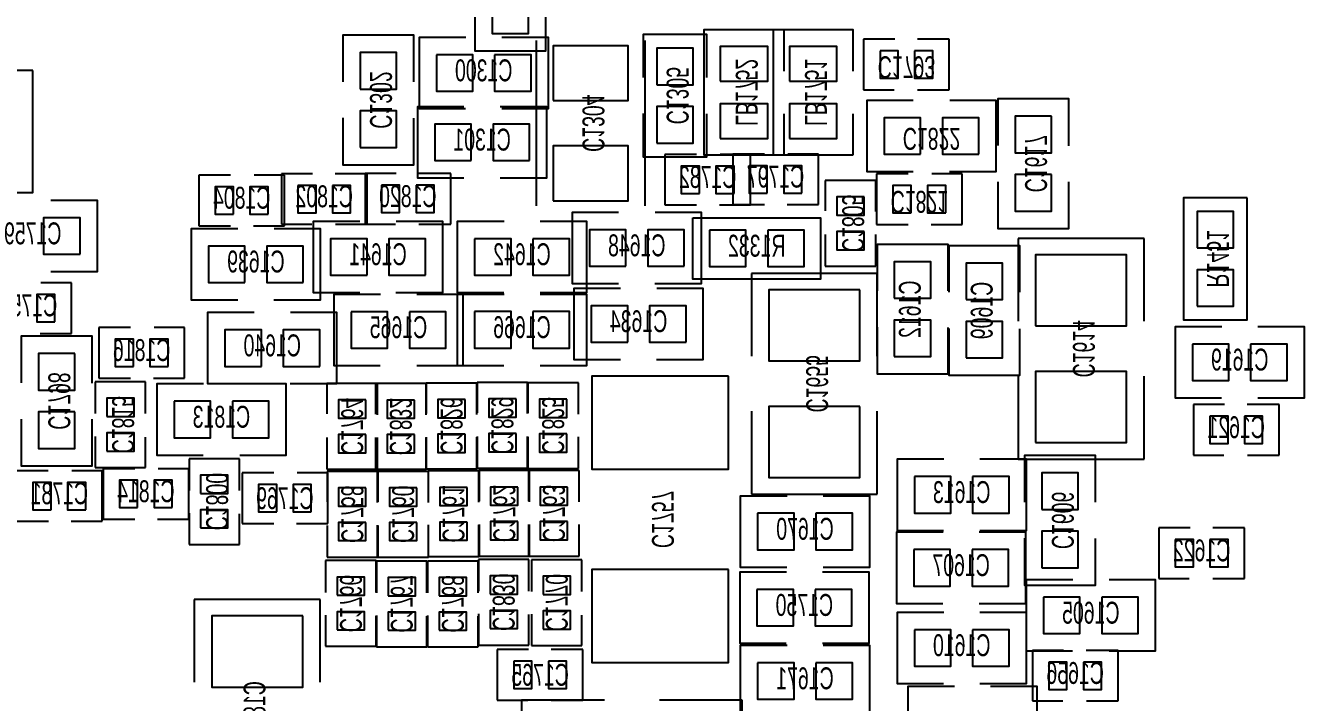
# Model space of a CAD drawing. Extents: x -3 to 113, y -19 to 74.
# Drawn here: x 40.08 to 57.9, y 38.29 to 47.73 of the extents above; entities that cross this region are included whole.
import ezdxf
from ezdxf.enums import TextEntityAlignment as Align

# ---------------------------------------------------------------- set-up
doc = ezdxf.new("R2010")
doc.units = 0
for name, color, linetype in [('PG_ASSEMBLY_BOTTOM', 254, 'CONTINUOUS'), ('PIN_BOTTOM', 12, 'CONTINUOUS'), ('RD_ASSEMBLY_BOTTOM', 40, 'CONTINUOUS'), ('RD_SILKSCREEN_BOTTOM', 254, 'CONTINUOUS')]:
    doc.layers.add(name, color=color, linetype=linetype)

msp = doc.modelspace()

# ---------------------------------------------------------------- linework, layer by layer
at = {"layer": 'PG_ASSEMBLY_BOTTOM'}
for points in [[(46.340522, 48.01997), (46.340522, 47.37227), (47.331122, 47.37227), (47.331122, 48.01997)], [(45.491654, 46.942502), (45.491654, 47.590202), (44.501054, 47.590202), (44.501054, 46.942502)], [(49.575466, 47.003462), (49.575466, 47.600362), (48.686466, 47.600362), (48.686466, 47.003462)], [(50.652426, 47.091346), (50.652426, 47.66437), (49.534826, 47.66437), (49.534826, 45.92447), (50.652426, 45.92447)], [(51.617626, 47.091346), (51.617626, 47.66437), (50.500026, 47.66437), (50.500026, 45.92447), (51.617626, 45.92447)], [(46.216316, 47.55896), (45.564806, 47.55896), (45.564806, 46.56836), (46.212506, 46.56836)], [(46.720506, 46.56836), (47.368206, 46.56836), (47.368206, 47.55896), (46.720506, 47.55896)], [(47.20336, 45.211492), (47.20336, 47.518828)], [(48.710596, 47.518828), (48.710596, 45.211492)], [(51.761136, 47.535592), (51.761136, 46.830996)], [(52.195476, 47.535592), (51.761136, 47.535592)], [(52.954936, 47.535592), (52.512214, 47.535592)], [(52.954936, 46.830996), (52.954936, 47.535592)], [(40.184578, 47.10049), (39.295578, 47.10049), (39.295578, 45.39869), (40.184578, 45.39869), (40.184578, 47.10049)], [(51.761136, 46.830996), (52.184808, 46.830996)], [(52.513484, 46.830996), (52.954936, 46.830996)], [(54.621176, 46.051978), (54.621176, 46.703488), (53.630576, 46.703488), (53.630576, 46.055788)], [(46.1899, 46.59376), (45.5422, 46.59376), (45.5422, 45.60316), (46.1899, 45.60316)], [(46.69409, 45.60316), (47.3456, 45.60316), (47.3456, 46.59376), (46.6979, 46.59376)], [(52.453286, 46.68139), (51.805586, 46.68139), (51.805586, 45.69079), (52.453286, 45.69079)], [(52.957476, 45.69079), (53.608986, 45.69079), (53.608986, 46.68139), (52.961286, 46.68139)], [(44.501054, 46.438312), (44.501054, 45.786802), (45.491654, 45.786802), (45.491654, 46.434502)], [(48.686466, 46.499272), (48.686466, 45.898562), (49.575466, 45.898562), (49.575466, 46.495462)], [(50.652426, 45.92447), (50.652426, 46.498002)], [(51.617626, 45.92447), (51.617626, 46.498002)], [(48.99152, 45.930058), (48.99152, 45.225462)], [(49.432972, 45.930058), (48.99152, 45.930058)], [(50.18532, 45.930058), (49.761648, 45.930058)], [(49.9364, 45.935138), (49.9364, 45.230542)], [(50.377852, 45.935138), (49.9364, 45.935138)], [(50.18532, 45.225462), (50.18532, 45.930058)], [(51.1302, 45.935138), (50.706528, 45.935138)], [(51.1302, 45.230542), (51.1302, 45.935138)], [(42.496486, 45.640498), (42.496486, 44.935902)], [(42.937938, 45.640498), (42.496486, 45.640498)], [(43.690286, 45.640498), (43.266614, 45.640498)], [(43.646598, 45.660818), (43.646598, 44.956222)], [(44.080938, 45.660818), (43.646598, 45.660818)], [(43.690286, 44.935902), (43.690286, 45.640498)], [(44.840398, 45.660818), (44.397676, 45.660818)], [(44.81195, 45.663104), (44.81195, 44.958508)], [(45.24629, 45.663104), (44.81195, 45.663104)], [(44.840398, 44.956222), (44.840398, 45.660818)], [(46.00575, 45.663104), (45.563028, 45.663104)], [(46.00575, 44.958508), (46.00575, 45.663104)], [(51.941476, 45.66031), (51.941476, 44.955714)], [(52.382928, 45.66031), (51.941476, 45.66031)], [(53.135276, 45.66031), (52.711604, 45.66031)], [(53.135276, 44.955714), (53.135276, 45.66031)], [(51.92903, 45.567346), (51.224434, 45.567346)], [(51.224434, 45.567346), (51.224434, 45.143674)], [(51.92903, 45.133006), (51.92903, 45.567346)], [(53.630576, 45.547788), (53.630576, 44.900088), (54.621176, 44.900088), (54.621176, 45.547788)], [(40.430958, 44.296838), (41.082468, 44.296838), (41.082468, 45.287438), (40.434768, 45.287438)], [(57.106312, 45.327062), (56.217312, 45.327062), (56.217312, 43.625262), (57.106312, 43.625262), (57.106312, 45.327062)], [(48.345852, 45.12056), (47.698152, 45.12056), (47.698152, 44.12996), (48.345852, 44.12996)], [(48.850042, 44.12996), (49.501552, 44.12996), (49.501552, 45.12056), (48.853852, 45.12056)], [(48.99152, 45.225462), (49.434242, 45.225462)], [(49.75098, 45.225462), (50.18532, 45.225462)], [(49.9364, 45.230542), (50.379122, 45.230542)], [(50.69586, 45.230542), (51.1302, 45.230542)], [(42.496486, 44.935902), (42.939208, 44.935902)], [(43.255946, 44.935902), (43.690286, 44.935902)], [(43.646598, 44.956222), (44.07027, 44.956222)], [(44.739052, 44.996608), (44.091352, 44.996608), (44.091352, 44.006008), (44.739052, 44.006008)], [(44.398946, 44.956222), (44.840398, 44.956222)], [(44.81195, 44.958508), (45.235622, 44.958508)], [(45.243242, 44.006008), (45.894752, 44.006008), (45.894752, 44.996608), (45.247052, 44.996608)], [(45.564298, 44.958508), (46.00575, 44.958508)], [(46.749462, 44.996608), (46.097952, 44.996608), (46.097952, 44.006008), (46.745652, 44.006008)], [(47.253652, 44.006008), (47.901352, 44.006008), (47.901352, 44.996608), (47.253652, 44.996608)], [(49.38268, 45.047662), (51.16068, 45.047662), (51.16068, 44.192698), (49.38268, 44.192698), (49.38268, 45.047662)], [(51.941476, 44.955714), (52.384198, 44.955714)], [(52.700936, 44.955714), (53.135276, 44.955714)], [(43.037252, 44.895008), (42.389552, 44.895008), (42.389552, 43.904408), (43.037252, 43.904408)], [(43.541442, 43.904408), (44.192952, 43.904408), (44.192952, 44.895008), (43.545252, 44.895008)], [(51.224434, 44.814998), (51.224434, 44.373546)], [(51.92903, 44.373546), (51.92903, 44.816268)], [(55.669434, 44.759372), (53.914802, 44.759372)], [(53.914802, 44.759372), (53.914802, 43.606212)], [(55.669434, 43.606212), (55.669434, 44.759372)], [(52.938426, 44.02709), (52.938426, 44.67479), (51.947826, 44.67479), (51.947826, 44.02709)], [(53.940202, 44.009818), (53.940202, 44.657518), (52.949602, 44.657518), (52.949602, 44.009818)], [(51.952144, 44.271184), (50.197512, 44.271184)], [(50.197512, 44.271184), (50.197512, 43.118024)], [(51.224434, 44.373546), (51.92903, 44.373546)], [(51.952144, 43.118024), (51.952144, 44.271184)], [(40.719502, 44.141136), (40.29583, 44.141136)], [(40.719502, 43.43654), (40.719502, 44.141136)], [(48.371252, 44.063412), (47.723552, 44.063412), (47.723552, 43.072812), (48.371252, 43.072812)], [(48.875442, 43.072812), (49.526952, 43.072812), (49.526952, 44.063412), (48.879252, 44.063412)], [(45.028866, 43.979592), (44.377356, 43.979592), (44.377356, 42.988992), (45.025056, 42.988992)], [(45.533056, 42.988992), (46.180756, 42.988992), (46.180756, 43.979592), (45.533056, 43.979592)], [(46.749462, 43.980608), (46.097952, 43.980608), (46.097952, 42.990008), (46.745652, 42.990008)], [(47.253652, 42.990008), (47.901352, 42.990008), (47.901352, 43.980608), (47.253652, 43.980608)], [(43.265598, 43.726608), (42.617898, 43.726608), (42.617898, 42.736008), (43.265598, 42.736008)], [(43.769788, 42.736008), (44.421298, 42.736008), (44.421298, 43.726608), (43.773598, 43.726608)], [(41.102534, 43.518074), (41.102534, 42.813478)], [(41.543986, 43.518074), (41.102534, 43.518074)], [(42.296334, 43.518074), (41.872662, 43.518074)], [(42.296334, 42.813478), (42.296334, 43.518074)], [(51.947826, 43.5229), (51.947826, 42.87139), (52.938426, 42.87139), (52.938426, 43.51909)], [(52.949602, 43.505628), (52.949602, 42.854118), (53.940202, 42.854118), (53.940202, 43.501818)], [(56.752744, 43.528488), (56.101234, 43.528488), (56.101234, 42.537888), (56.748934, 42.537888)], [(57.256934, 42.537888), (57.904634, 42.537888), (57.904634, 43.528488), (57.256934, 43.528488)], [(41.0083, 42.74439), (41.0083, 43.3959), (40.0177, 43.3959), (40.0177, 42.7482)], [(40.285162, 43.43654), (40.719502, 43.43654)], [(41.102534, 42.813478), (41.545256, 42.813478)], [(41.861994, 42.813478), (42.296334, 42.813478)], [(53.914802, 42.839132), (53.914802, 41.685972)], [(55.669434, 41.685972), (55.669434, 42.839132)], [(41.754298, 42.7609), (41.049702, 42.7609)], [(41.049702, 42.7609), (41.049702, 42.318178)], [(41.754298, 42.319448), (41.754298, 42.7609)], [(42.561002, 42.731944), (41.909492, 42.731944), (41.909492, 41.741344), (42.557192, 41.741344)], [(43.065192, 41.741344), (43.712892, 41.741344), (43.712892, 42.731944), (43.065192, 42.731944)], [(44.985432, 42.737786), (44.280836, 42.737786)], [(44.280836, 42.737786), (44.280836, 42.314114)], [(45.66285, 42.736516), (44.958254, 42.736516)], [(44.958254, 42.736516), (44.958254, 42.312844)], [(44.985432, 42.303446), (44.985432, 42.737786)], [(45.66285, 42.302176), (45.66285, 42.736516)], [(46.371002, 42.74185), (45.666406, 42.74185)], [(45.666406, 42.74185), (45.666406, 42.318178)], [(46.371002, 42.30751), (46.371002, 42.74185)], [(47.078646, 42.752518), (46.37405, 42.752518)], [(46.37405, 42.752518), (46.37405, 42.328846)], [(47.078646, 42.318178), (47.078646, 42.752518)], [(47.78629, 42.747184), (47.081694, 42.747184)], [(47.081694, 42.747184), (47.081694, 42.323512)], [(47.78629, 42.312844), (47.78629, 42.747184)], [(56.357012, 42.443908), (56.357012, 41.739312)], [(56.791352, 42.443908), (56.357012, 42.443908)], [(57.550812, 42.443908), (57.10809, 42.443908)], [(57.550812, 41.739312), (57.550812, 42.443908)], [(50.197512, 42.350944), (50.197512, 41.197784)], [(51.952144, 41.197784), (51.952144, 42.350944)], [(40.0177, 42.2402), (40.0177, 41.5925), (41.0083, 41.5925), (41.0083, 42.2402)], [(41.049702, 42.00144), (41.049702, 41.5671)], [(41.754298, 41.5671), (41.754298, 41.990772)], [(44.280836, 41.985438), (44.280836, 41.543986)], [(44.958254, 41.984168), (44.958254, 41.542716)], [(44.985432, 41.543986), (44.985432, 41.986708)], [(45.66285, 41.542716), (45.66285, 41.985438)], [(45.666406, 41.989502), (45.666406, 41.54805)], [(46.371002, 41.54805), (46.371002, 41.990772)], [(46.37405, 42.00017), (46.37405, 41.558718)], [(47.078646, 41.558718), (47.078646, 42.00144)], [(47.081694, 41.994836), (47.081694, 41.553384)], [(47.78629, 41.553384), (47.78629, 41.996106)], [(54.994302, 41.085008), (54.994302, 41.732708), (54.003702, 41.732708), (54.003702, 41.085008)], [(56.357012, 41.739312), (56.780684, 41.739312)], [(57.10936, 41.739312), (57.550812, 41.739312)], [(41.049702, 41.5671), (41.754298, 41.5671)], [(41.1607, 41.551098), (41.1607, 40.846502)], [(41.602152, 41.551098), (41.1607, 41.551098)], [(42.3545, 41.551098), (41.930828, 41.551098)], [(42.3545, 40.846502), (42.3545, 41.551098)], [(43.064176, 41.690036), (42.35958, 41.690036)], [(42.35958, 41.690036), (42.35958, 41.247314)], [(43.064176, 41.248584), (43.064176, 41.690036)], [(44.280836, 41.543986), (44.985432, 41.543986)], [(44.958254, 41.542716), (45.66285, 41.542716)], [(45.666406, 41.54805), (46.371002, 41.54805)], [(46.37405, 41.558718), (47.078646, 41.558718)], [(47.081694, 41.553384), (47.78629, 41.553384)], [(52.878228, 41.682416), (52.226718, 41.682416), (52.226718, 40.691816), (52.874418, 40.691816)], [(53.382418, 40.691816), (54.030118, 40.691816), (54.030118, 41.682416), (53.382418, 41.682416)], [(53.914802, 41.685972), (55.669434, 41.685972)], [(40.397176, 41.52265), (39.955724, 41.52265)], [(41.149524, 41.52265), (40.725852, 41.52265)], [(41.149524, 40.818054), (41.149524, 41.52265)], [(43.098212, 41.49217), (43.098212, 40.787574)], [(43.539664, 41.49217), (43.098212, 41.49217)], [(44.292012, 41.49217), (43.86834, 41.49217)], [(44.98721, 41.51376), (44.282614, 41.51376)], [(44.282614, 41.51376), (44.282614, 41.090088)], [(44.292012, 40.787574), (44.292012, 41.49217)], [(44.98721, 41.07942), (44.98721, 41.51376)], [(45.695108, 41.51376), (44.990512, 41.51376)], [(44.990512, 41.51376), (44.990512, 41.090088)], [(46.397418, 41.519094), (45.692822, 41.519094)], [(45.692822, 41.519094), (45.692822, 41.095422)], [(45.695108, 41.07942), (45.695108, 41.51376)], [(46.397418, 41.084754), (46.397418, 41.519094)], [(47.105316, 41.524428), (46.40072, 41.524428)], [(46.40072, 41.524428), (46.40072, 41.100756)], [(47.796958, 41.524428), (47.092362, 41.524428)], [(47.092362, 41.524428), (47.092362, 41.100756)], [(47.105316, 41.090088), (47.105316, 41.524428)], [(47.796958, 41.090088), (47.796958, 41.524428)], [(50.197512, 41.197784), (51.952144, 41.197784)], [(50.693828, 41.170352), (50.042318, 41.170352), (50.042318, 40.179752), (50.690018, 40.179752)], [(51.198018, 40.179752), (51.845718, 40.179752), (51.845718, 41.170352), (51.198018, 41.170352)], [(39.955724, 40.818054), (40.398446, 40.818054)], [(40.715184, 40.818054), (41.149524, 40.818054)], [(41.1607, 40.846502), (41.603422, 40.846502)], [(41.92016, 40.846502), (42.3545, 40.846502)], [(42.35958, 40.930576), (42.35958, 40.496236)], [(43.064176, 40.496236), (43.064176, 40.919908)], [(43.098212, 40.787574), (43.540934, 40.787574)], [(43.857672, 40.787574), (44.292012, 40.787574)], [(44.282614, 40.761412), (44.282614, 40.31996)], [(44.98721, 40.31996), (44.98721, 40.762682)], [(44.990512, 40.761412), (44.990512, 40.31996)], [(45.692822, 40.766746), (45.692822, 40.325294)], [(45.695108, 40.31996), (45.695108, 40.762682)], [(46.397418, 40.325294), (46.397418, 40.768016)], [(46.40072, 40.77208), (46.40072, 40.330628)], [(47.092362, 40.77208), (47.092362, 40.330628)], [(47.105316, 40.330628), (47.105316, 40.77335)], [(47.796958, 40.330628), (47.796958, 40.77335)], [(52.869592, 40.664384), (52.218082, 40.664384), (52.218082, 39.673784), (52.865782, 39.673784)], [(53.373782, 39.673784), (54.021482, 39.673784), (54.021482, 40.664384), (53.373782, 40.664384)], [(55.875936, 40.727122), (55.875936, 40.022526)], [(56.310276, 40.727122), (55.875936, 40.727122)], [(57.069736, 40.727122), (56.627014, 40.727122)], [(57.069736, 40.022526), (57.069736, 40.727122)], [(42.35958, 40.496236), (43.064176, 40.496236)], [(54.003702, 40.580818), (54.003702, 39.929308), (54.994302, 39.929308), (54.994302, 40.577008)], [(44.282614, 40.31996), (44.98721, 40.31996)], [(44.990512, 40.31996), (45.695108, 40.31996)], [(45.692822, 40.325294), (46.397418, 40.325294)], [(47.096934, 40.287194), (46.392338, 40.287194)], [(46.392338, 40.287194), (46.392338, 39.844472)], [(46.40072, 40.330628), (47.105316, 40.330628)], [(47.092362, 40.330628), (47.796958, 40.330628)], [(47.096934, 39.845742), (47.096934, 40.287194)], [(47.83582, 40.281606), (47.131224, 40.281606)], [(47.131224, 40.281606), (47.131224, 39.838884)], [(47.83582, 39.840154), (47.83582, 40.281606)], [(44.967906, 40.269668), (44.26331, 40.269668)], [(44.26331, 40.269668), (44.26331, 39.826946)], [(44.967906, 39.828216), (44.967906, 40.269668)], [(45.675804, 40.264334), (44.971208, 40.264334)], [(44.971208, 40.264334), (44.971208, 39.821612)], [(45.675804, 39.822882), (45.675804, 40.264334)], [(46.389036, 40.264334), (45.68444, 40.264334)], [(45.68444, 40.264334), (45.68444, 39.821612)], [(46.389036, 39.822882), (46.389036, 40.264334)], [(50.685192, 40.109648), (50.033682, 40.109648), (50.033682, 39.119048), (50.681382, 39.119048)], [(51.189382, 39.119048), (51.837082, 39.119048), (51.837082, 40.109648), (51.189382, 40.109648)], [(54.677818, 40.001698), (54.026308, 40.001698), (54.026308, 39.011098), (54.674008, 39.011098)], [(55.182008, 39.011098), (55.829708, 39.011098), (55.829708, 40.001698), (55.182008, 40.001698)], [(55.875936, 40.022526), (56.299608, 40.022526)], [(56.628284, 40.022526), (57.069736, 40.022526)], [(44.18711, 39.727632), (42.432478, 39.727632)], [(42.432478, 39.727632), (42.432478, 38.574472)], [(44.18711, 38.574472), (44.18711, 39.727632)], [(44.26331, 39.510208), (44.26331, 39.075868)], [(44.967906, 39.075868), (44.967906, 39.49954)], [(44.971208, 39.504874), (44.971208, 39.070534)], [(45.675804, 39.070534), (45.675804, 39.494206)], [(45.68444, 39.504874), (45.68444, 39.070534)], [(46.389036, 39.070534), (46.389036, 39.494206)], [(46.392338, 39.527734), (46.392338, 39.093394)], [(47.096934, 39.093394), (47.096934, 39.517066)], [(47.131224, 39.522146), (47.131224, 39.087806)], [(47.83582, 39.087806), (47.83582, 39.511478)], [(52.878228, 39.548816), (52.226718, 39.548816), (52.226718, 38.558216), (52.874418, 38.558216)], [(53.382418, 38.558216), (54.030118, 38.558216), (54.030118, 39.548816), (53.382418, 39.548816)], [(44.26331, 39.075868), (44.967906, 39.075868)], [(44.971208, 39.070534), (45.675804, 39.070534)], [(45.68444, 39.070534), (46.389036, 39.070534)], [(46.392338, 39.093394), (47.096934, 39.093394)], [(47.131224, 39.087806), (47.83582, 39.087806)], [(50.693828, 39.087552), (50.042318, 39.087552), (50.042318, 38.096952), (50.690018, 38.096952)], [(51.198018, 38.096952), (51.845718, 38.096952), (51.845718, 39.087552), (51.198018, 39.087552)], [(46.65599, 39.031418), (46.65599, 38.326822)], [(47.09033, 39.031418), (46.65599, 39.031418)], [(47.84979, 39.031418), (47.407068, 39.031418)], [(47.84979, 38.326822), (47.84979, 39.031418)], [(54.112922, 39.018718), (54.112922, 38.314122)], [(54.547262, 39.018718), (54.112922, 39.018718)], [(55.306722, 39.018718), (54.864, 39.018718)], [(55.306722, 38.314122), (55.306722, 39.018718)], [(53.027326, 38.515798), (52.375816, 38.515798), (52.375816, 37.525198), (53.023516, 37.525198)], [(53.531516, 37.525198), (54.179216, 37.525198), (54.179216, 38.515798), (53.531516, 38.515798)], [(46.65599, 38.326822), (47.079662, 38.326822)], [(46.99508, 38.323774), (46.99508, 36.569142)], [(48.14824, 38.323774), (46.99508, 38.323774)], [(47.408338, 38.326822), (47.84979, 38.326822)], [(50.06848, 38.323774), (48.91532, 38.323774)], [(50.06848, 36.569142), (50.06848, 38.323774)], [(54.112922, 38.314122), (54.536594, 38.314122)], [(54.86527, 38.314122), (55.306722, 38.314122)]]:
    msp.add_lwpolyline(points, dxfattribs=at)
at = {"layer": 'PIN_BOTTOM'}
for points in [[(47.089822, 48.12157), (46.581822, 48.12157), (46.581822, 47.61357), (47.089822, 47.61357)], [(47.436278, 46.68266), (48.477678, 46.68266), (48.477678, 47.44466), (47.436278, 47.44466)], [(49.763426, 46.95317), (50.423826, 46.95317), (50.423826, 47.43577), (49.763426, 47.43577)], [(50.728626, 46.95317), (51.389026, 46.95317), (51.389026, 47.43577), (50.728626, 47.43577)], [(44.742354, 46.840902), (45.250354, 46.840902), (45.250354, 47.348902), (44.742354, 47.348902)], [(45.806106, 47.31766), (45.806106, 46.80966), (46.314106, 46.80966), (46.314106, 47.31766)], [(46.618906, 47.31766), (46.618906, 46.80966), (47.126906, 46.80966), (47.126906, 47.31766)], [(48.876966, 46.901862), (49.384966, 46.901862), (49.384966, 47.409862), (48.876966, 47.409862)], [(51.989736, 47.373794), (51.989736, 46.992794), (52.243736, 46.992794), (52.243736, 47.373794)], [(52.472336, 47.373794), (52.472336, 46.992794), (52.726336, 46.992794), (52.726336, 47.373794)], [(44.742354, 46.028102), (45.250354, 46.028102), (45.250354, 46.536102), (44.742354, 46.536102)], [(48.876966, 46.089062), (49.384966, 46.089062), (49.384966, 46.597062), (48.876966, 46.597062)], [(49.763426, 46.15307), (50.423826, 46.15307), (50.423826, 46.63567), (49.763426, 46.63567)], [(50.728626, 46.15307), (51.389026, 46.15307), (51.389026, 46.63567), (50.728626, 46.63567)], [(46.2915, 45.84446), (46.2915, 46.35246), (45.7835, 46.35246), (45.7835, 45.84446)], [(47.1043, 45.84446), (47.1043, 46.35246), (46.5963, 46.35246), (46.5963, 45.84446)], [(52.554886, 45.93209), (52.554886, 46.44009), (52.046886, 46.44009), (52.046886, 45.93209)], [(53.367686, 45.93209), (53.367686, 46.44009), (52.859686, 46.44009), (52.859686, 45.93209)], [(54.379876, 46.462188), (53.871876, 46.462188), (53.871876, 45.954188), (54.379876, 45.954188)], [(47.436278, 45.28566), (48.477678, 45.28566), (48.477678, 46.04766), (47.436278, 46.04766)], [(49.47412, 45.38726), (49.47412, 45.76826), (49.22012, 45.76826), (49.22012, 45.38726)], [(49.95672, 45.38726), (49.95672, 45.76826), (49.70272, 45.76826), (49.70272, 45.38726)], [(50.419, 45.39234), (50.419, 45.77334), (50.165, 45.77334), (50.165, 45.39234)], [(50.9016, 45.39234), (50.9016, 45.77334), (50.6476, 45.77334), (50.6476, 45.39234)], [(54.379876, 45.649388), (53.871876, 45.649388), (53.871876, 45.141388), (54.379876, 45.141388)], [(42.979086, 45.0977), (42.979086, 45.4787), (42.725086, 45.4787), (42.725086, 45.0977)], [(43.461686, 45.0977), (43.461686, 45.4787), (43.207686, 45.4787), (43.207686, 45.0977)], [(43.875198, 45.49902), (43.875198, 45.11802), (44.129198, 45.11802), (44.129198, 45.49902)], [(44.357798, 45.49902), (44.357798, 45.11802), (44.611798, 45.11802), (44.611798, 45.49902)], [(45.04055, 45.501306), (45.04055, 45.120306), (45.29455, 45.120306), (45.29455, 45.501306)], [(45.52315, 45.501306), (45.52315, 45.120306), (45.77715, 45.120306), (45.77715, 45.501306)], [(52.424076, 45.117512), (52.424076, 45.498512), (52.170076, 45.498512), (52.170076, 45.117512)], [(52.906676, 45.117512), (52.906676, 45.498512), (52.652676, 45.498512), (52.652676, 45.117512)], [(51.767232, 45.338746), (51.386232, 45.338746), (51.386232, 45.084746), (51.767232, 45.084746)], [(56.407812, 44.628562), (56.915812, 44.628562), (56.915812, 45.136562), (56.407812, 45.136562)], [(40.841168, 44.538138), (40.841168, 45.046138), (40.333168, 45.046138), (40.333168, 44.538138)], [(44.840652, 44.247308), (44.840652, 44.755308), (44.332652, 44.755308), (44.332652, 44.247308)], [(45.653452, 44.247308), (45.653452, 44.755308), (45.145452, 44.755308), (45.145452, 44.247308)], [(46.339252, 44.755308), (46.339252, 44.247308), (46.847252, 44.247308), (46.847252, 44.755308)], [(47.152052, 44.755308), (47.152052, 44.247308), (47.660052, 44.247308), (47.660052, 44.755308)], [(48.447452, 44.37126), (48.447452, 44.87926), (47.939452, 44.87926), (47.939452, 44.37126)], [(49.260252, 44.37126), (49.260252, 44.87926), (48.752252, 44.87926), (48.752252, 44.37126)], [(49.61128, 44.87418), (49.61128, 44.36618), (50.11928, 44.36618), (50.11928, 44.87418)], [(50.42408, 44.87418), (50.42408, 44.36618), (50.93208, 44.36618), (50.93208, 44.87418)], [(51.767232, 44.856146), (51.386232, 44.856146), (51.386232, 44.602146), (51.767232, 44.602146)], [(43.138852, 44.145708), (43.138852, 44.653708), (42.630852, 44.653708), (42.630852, 44.145708)], [(43.951652, 44.145708), (43.951652, 44.653708), (43.443652, 44.653708), (43.443652, 44.145708)], [(52.189126, 43.92549), (52.697126, 43.92549), (52.697126, 44.43349), (52.189126, 44.43349)], [(53.190902, 43.908218), (53.698902, 43.908218), (53.698902, 44.416218), (53.190902, 44.416218)], [(54.157118, 43.540172), (55.427118, 43.540172), (55.427118, 44.530772), (54.157118, 44.530772)], [(56.407812, 43.815762), (56.915812, 43.815762), (56.915812, 44.323762), (56.407812, 44.323762)], [(51.709828, 44.042584), (50.439828, 44.042584), (50.439828, 43.051984), (51.709828, 43.051984)], [(40.490902, 43.598338), (40.490902, 43.979338), (40.236902, 43.979338), (40.236902, 43.598338)], [(44.618656, 43.738292), (44.618656, 43.230292), (45.126656, 43.230292), (45.126656, 43.738292)], [(45.431456, 43.738292), (45.431456, 43.230292), (45.939456, 43.230292), (45.939456, 43.738292)], [(46.339252, 43.739308), (46.339252, 43.231308), (46.847252, 43.231308), (46.847252, 43.739308)], [(47.152052, 43.739308), (47.152052, 43.231308), (47.660052, 43.231308), (47.660052, 43.739308)], [(48.472852, 43.314112), (48.472852, 43.822112), (47.964852, 43.822112), (47.964852, 43.314112)], [(49.285652, 43.314112), (49.285652, 43.822112), (48.777652, 43.822112), (48.777652, 43.314112)], [(52.189126, 43.11269), (52.697126, 43.11269), (52.697126, 43.62069), (52.189126, 43.62069)], [(53.190902, 43.095418), (53.698902, 43.095418), (53.698902, 43.603418), (53.190902, 43.603418)], [(41.585134, 42.975276), (41.585134, 43.356276), (41.331134, 43.356276), (41.331134, 42.975276)], [(42.067734, 42.975276), (42.067734, 43.356276), (41.813734, 43.356276), (41.813734, 42.975276)], [(43.367198, 42.977308), (43.367198, 43.485308), (42.859198, 43.485308), (42.859198, 42.977308)], [(44.179998, 42.977308), (44.179998, 43.485308), (43.671998, 43.485308), (43.671998, 42.977308)], [(40.767, 43.1546), (40.259, 43.1546), (40.259, 42.6466), (40.767, 42.6466)], [(56.342534, 43.287188), (56.342534, 42.779188), (56.850534, 42.779188), (56.850534, 43.287188)], [(57.155334, 43.287188), (57.155334, 42.779188), (57.663334, 42.779188), (57.663334, 43.287188)], [(49.87798, 42.838878), (47.97298, 42.838878), (47.97298, 41.543478), (49.87798, 41.543478)], [(54.157118, 41.914572), (55.427118, 41.914572), (55.427118, 42.905172), (54.157118, 42.905172)], [(41.2115, 42.2783), (41.5925, 42.2783), (41.5925, 42.5323), (41.2115, 42.5323)], [(42.150792, 42.490644), (42.150792, 41.982644), (42.658792, 41.982644), (42.658792, 42.490644)], [(42.963592, 42.490644), (42.963592, 41.982644), (43.471592, 41.982644), (43.471592, 42.490644)], [(44.823634, 42.509186), (44.442634, 42.509186), (44.442634, 42.255186), (44.823634, 42.255186)], [(45.501052, 42.507916), (45.120052, 42.507916), (45.120052, 42.253916), (45.501052, 42.253916)], [(46.209204, 42.51325), (45.828204, 42.51325), (45.828204, 42.25925), (46.209204, 42.25925)], [(46.916848, 42.523918), (46.535848, 42.523918), (46.535848, 42.269918), (46.916848, 42.269918)], [(47.624492, 42.518584), (47.243492, 42.518584), (47.243492, 42.264584), (47.624492, 42.264584)], [(40.767, 42.3418), (40.259, 42.3418), (40.259, 41.8338), (40.767, 41.8338)], [(51.709828, 42.416984), (50.439828, 42.416984), (50.439828, 41.426384), (51.709828, 41.426384)], [(56.585612, 42.28211), (56.585612, 41.90111), (56.839612, 41.90111), (56.839612, 42.28211)], [(57.068212, 42.28211), (57.068212, 41.90111), (57.322212, 41.90111), (57.322212, 42.28211)], [(41.2115, 41.7957), (41.5925, 41.7957), (41.5925, 42.0497), (41.2115, 42.0497)], [(44.823634, 42.026586), (44.442634, 42.026586), (44.442634, 41.772586), (44.823634, 41.772586)], [(45.501052, 42.025316), (45.120052, 42.025316), (45.120052, 41.771316), (45.501052, 41.771316)], [(46.209204, 42.03065), (45.828204, 42.03065), (45.828204, 41.77665), (46.209204, 41.77665)], [(46.916848, 42.041318), (46.535848, 42.041318), (46.535848, 41.787318), (46.916848, 41.787318)], [(47.624492, 42.035984), (47.243492, 42.035984), (47.243492, 41.781984), (47.624492, 41.781984)], [(40.438324, 40.979852), (40.438324, 41.360852), (40.184324, 41.360852), (40.184324, 40.979852)], [(40.920924, 40.979852), (40.920924, 41.360852), (40.666924, 41.360852), (40.666924, 40.979852)], [(41.6433, 41.0083), (41.6433, 41.3893), (41.3893, 41.3893), (41.3893, 41.0083)], [(42.1259, 41.0083), (42.1259, 41.3893), (41.8719, 41.3893), (41.8719, 41.0083)], [(42.521378, 41.207436), (42.902378, 41.207436), (42.902378, 41.461436), (42.521378, 41.461436)], [(52.468018, 41.441116), (52.468018, 40.933116), (52.976018, 40.933116), (52.976018, 41.441116)], [(53.280818, 41.441116), (53.280818, 40.933116), (53.788818, 40.933116), (53.788818, 41.441116)], [(54.245002, 40.983408), (54.753002, 40.983408), (54.753002, 41.491408), (54.245002, 41.491408)], [(43.580812, 40.949372), (43.580812, 41.330372), (43.326812, 41.330372), (43.326812, 40.949372)], [(44.063412, 40.949372), (44.063412, 41.330372), (43.809412, 41.330372), (43.809412, 40.949372)], [(44.825412, 41.28516), (44.444412, 41.28516), (44.444412, 41.03116), (44.825412, 41.03116)], [(45.53331, 41.28516), (45.15231, 41.28516), (45.15231, 41.03116), (45.53331, 41.03116)], [(46.23562, 41.290494), (45.85462, 41.290494), (45.85462, 41.036494), (46.23562, 41.036494)], [(46.943518, 41.295828), (46.562518, 41.295828), (46.562518, 41.041828), (46.943518, 41.041828)], [(47.63516, 41.295828), (47.25416, 41.295828), (47.25416, 41.041828), (47.63516, 41.041828)], [(42.521378, 40.724836), (42.902378, 40.724836), (42.902378, 40.978836), (42.521378, 40.978836)], [(50.283618, 40.929052), (50.283618, 40.421052), (50.791618, 40.421052), (50.791618, 40.929052)], [(51.096418, 40.929052), (51.096418, 40.421052), (51.604418, 40.421052), (51.604418, 40.929052)], [(44.825412, 40.80256), (44.444412, 40.80256), (44.444412, 40.54856), (44.825412, 40.54856)], [(45.53331, 40.80256), (45.15231, 40.80256), (45.15231, 40.54856), (45.53331, 40.54856)], [(46.23562, 40.807894), (45.85462, 40.807894), (45.85462, 40.553894), (46.23562, 40.553894)], [(46.943518, 40.813228), (46.562518, 40.813228), (46.562518, 40.559228), (46.943518, 40.559228)], [(47.63516, 40.813228), (47.25416, 40.813228), (47.25416, 40.559228), (47.63516, 40.559228)], [(54.245002, 40.170608), (54.753002, 40.170608), (54.753002, 40.678608), (54.245002, 40.678608)], [(56.104536, 40.565324), (56.104536, 40.184324), (56.358536, 40.184324), (56.358536, 40.565324)], [(56.587136, 40.565324), (56.587136, 40.184324), (56.841136, 40.184324), (56.841136, 40.565324)], [(52.459382, 40.423084), (52.459382, 39.915084), (52.967382, 39.915084), (52.967382, 40.423084)], [(53.272182, 40.423084), (53.272182, 39.915084), (53.780182, 39.915084), (53.780182, 40.423084)], [(49.87798, 40.146478), (47.97298, 40.146478), (47.97298, 38.851078), (49.87798, 38.851078)], [(44.425108, 39.787068), (44.806108, 39.787068), (44.806108, 40.041068), (44.425108, 40.041068)], [(45.133006, 39.781734), (45.514006, 39.781734), (45.514006, 40.035734), (45.133006, 40.035734)], [(45.846238, 39.781734), (46.227238, 39.781734), (46.227238, 40.035734), (45.846238, 40.035734)], [(46.554136, 39.804594), (46.935136, 39.804594), (46.935136, 40.058594), (46.554136, 40.058594)], [(47.293022, 39.799006), (47.674022, 39.799006), (47.674022, 40.053006), (47.293022, 40.053006)], [(50.274982, 39.868348), (50.274982, 39.360348), (50.782982, 39.360348), (50.782982, 39.868348)], [(51.087782, 39.868348), (51.087782, 39.360348), (51.595782, 39.360348), (51.595782, 39.868348)], [(54.267608, 39.760398), (54.267608, 39.252398), (54.775608, 39.252398), (54.775608, 39.760398)], [(55.080408, 39.760398), (55.080408, 39.252398), (55.588408, 39.252398), (55.588408, 39.760398)], [(46.554136, 39.321994), (46.935136, 39.321994), (46.935136, 39.575994), (46.554136, 39.575994)], [(47.293022, 39.316406), (47.674022, 39.316406), (47.674022, 39.570406), (47.293022, 39.570406)], [(43.944794, 39.499032), (42.674794, 39.499032), (42.674794, 38.508432), (43.944794, 38.508432)], [(44.425108, 39.304468), (44.806108, 39.304468), (44.806108, 39.558468), (44.425108, 39.558468)], [(45.133006, 39.299134), (45.514006, 39.299134), (45.514006, 39.553134), (45.133006, 39.553134)], [(45.846238, 39.299134), (46.227238, 39.299134), (46.227238, 39.553134), (45.846238, 39.553134)], [(52.468018, 39.307516), (52.468018, 38.799516), (52.976018, 38.799516), (52.976018, 39.307516)], [(53.280818, 39.307516), (53.280818, 38.799516), (53.788818, 38.799516), (53.788818, 39.307516)], [(46.88459, 38.86962), (46.88459, 38.48862), (47.13859, 38.48862), (47.13859, 38.86962)], [(47.36719, 38.86962), (47.36719, 38.48862), (47.62119, 38.48862), (47.62119, 38.86962)], [(54.341522, 38.85692), (54.341522, 38.47592), (54.595522, 38.47592), (54.595522, 38.85692)], [(54.824122, 38.85692), (54.824122, 38.47592), (55.078122, 38.47592), (55.078122, 38.85692)], [(50.283618, 38.846252), (50.283618, 38.338252), (50.791618, 38.338252), (50.791618, 38.846252)], [(51.096418, 38.846252), (51.096418, 38.338252), (51.604418, 38.338252), (51.604418, 38.846252)]]:
    msp.add_lwpolyline(points, close=True, dxfattribs=at)

# ---------------------------------------------------------------- texts
at = {"layer": 'RD_ASSEMBLY_BOTTOM', "text_generation_flag": 2, "width": 0.666667}
for s, p in [('C1300', (46.466506, 46.94936)), ('C1301', (46.4439, 45.98416)), ('C1782', (49.58842, 45.46346)), ('C1797', (50.5333, 45.46854)), ('C1804', (43.093386, 45.1739)), ('C1802', (44.243498, 45.19422)), ('C1820', (45.40885, 45.196506)), ('C1759', (40.180768, 44.677838)), ('C1648', (48.599852, 44.51096)), ('R1332', (50.27168, 44.50588)), ('C1639', (43.291252, 44.285408)), ('C1641', (44.993052, 44.387008)), ('C1642', (46.999652, 44.387008)), ('C1753', (40.122602, 43.674538)), ('C1665', (45.279056, 43.369992)), ('C1666', (46.999652, 43.371008)), ('C1634', (48.625252, 43.453812)), ('C1816', (41.699434, 43.051476)), ('C1640', (43.519598, 43.117008)), ('C1619', (57.002934, 42.918888)), ('C1813', (42.811192, 42.122344)), ('C1621', (56.953912, 41.97731)), ('C1781', (40.552624, 41.056052)), ('C1814', (41.7576, 41.0845)), ('C1613', (53.128418, 41.072816)), ('C1670', (50.944018, 40.560752)), ('C1622', (56.472836, 40.260524)), ('C1607', (53.119782, 40.054784)), ('C1750', (50.935382, 39.500048)), ('C1605', (54.928008, 39.392098)), ('C1610', (53.128418, 38.939216)), ('C1656', (54.709822, 38.55212)), ('C1671', (50.944018, 38.477952))]:
    msp.add_text(s, height=0.3048, dxfattribs=at).set_placement(p, align=Align.CENTER)
for s, rotation, p in [('LB1752', 270, (49.979326, 46.79442)), ('LB1751', 270, (50.944526, 46.79442)), ('C1793', 180, (52.358036, 47.297594)), ('C1302', 270, (44.882054, 46.688502)), ('C1305', 270, (49.016666, 46.749462)), ('C1304', 270, (47.842678, 46.36516)), ('C1822', 180, (52.707286, 46.30039)), ('C1617', 270, (54.011576, 45.801788)), ('C1805', 270, (51.462432, 44.970446)), ('C1821', 180, (52.538376, 45.422312)), ('R1451', 270, (56.547512, 44.476162)), ('C1612', 90, (52.557426, 43.77309)), ('C1609', 90, (53.559202, 43.755818)), ('C1614', 270, (54.677818, 43.222672)), ('C1655', 270, (50.960528, 42.734484)), ('C1798', 270, (40.3987, 42.4942)), ('C1815', 270, (41.2877, 42.164)), ('C1800', 270, (42.597578, 41.093136)), ('C1757', 270, (48.81118, 40.844978)), ('C1606', 270, (54.384702, 40.831008)), ('C1831', 90, (43.424094, 38.190932))]:
    msp.add_text(s, height=0.3048, rotation=rotation, dxfattribs=at).set_placement(p, align=Align.CENTER)
at = {"layer": 'RD_SILKSCREEN_BOTTOM', "text_generation_flag": 2, "width": 0.666667}
for s, p in [('C1764', (44.480734, 42.140886)), ('C1832', (45.158152, 42.139616)), ('C1826', (45.866304, 42.14495)), ('C1829', (46.573948, 42.155618)), ('C1825', (47.281592, 42.150284)), ('C1758', (44.482512, 40.91686)), ('C1760', (45.19041, 40.91686)), ('C1761', (45.89272, 40.922194)), ('C1762', (46.600618, 40.927528)), ('C1763', (47.29226, 40.927528)), ('C1766', (44.463208, 39.672768)), ('C1767', (45.171106, 39.667434)), ('C1768', (45.884338, 39.667434)), ('C1830', (46.592236, 39.690294)), ('C1770', (47.331122, 39.684706))]:
    msp.add_text(s, height=0.3048, rotation=270, dxfattribs=at).set_placement(p, align=Align.CENTER)
for s, p in [('C1769', (43.695112, 40.987472)), ('C1765', (47.25289, 38.52672))]:
    msp.add_text(s, height=0.3048, dxfattribs=at).set_placement(p, align=Align.CENTER)

doc.saveas('drawing.dxf')
